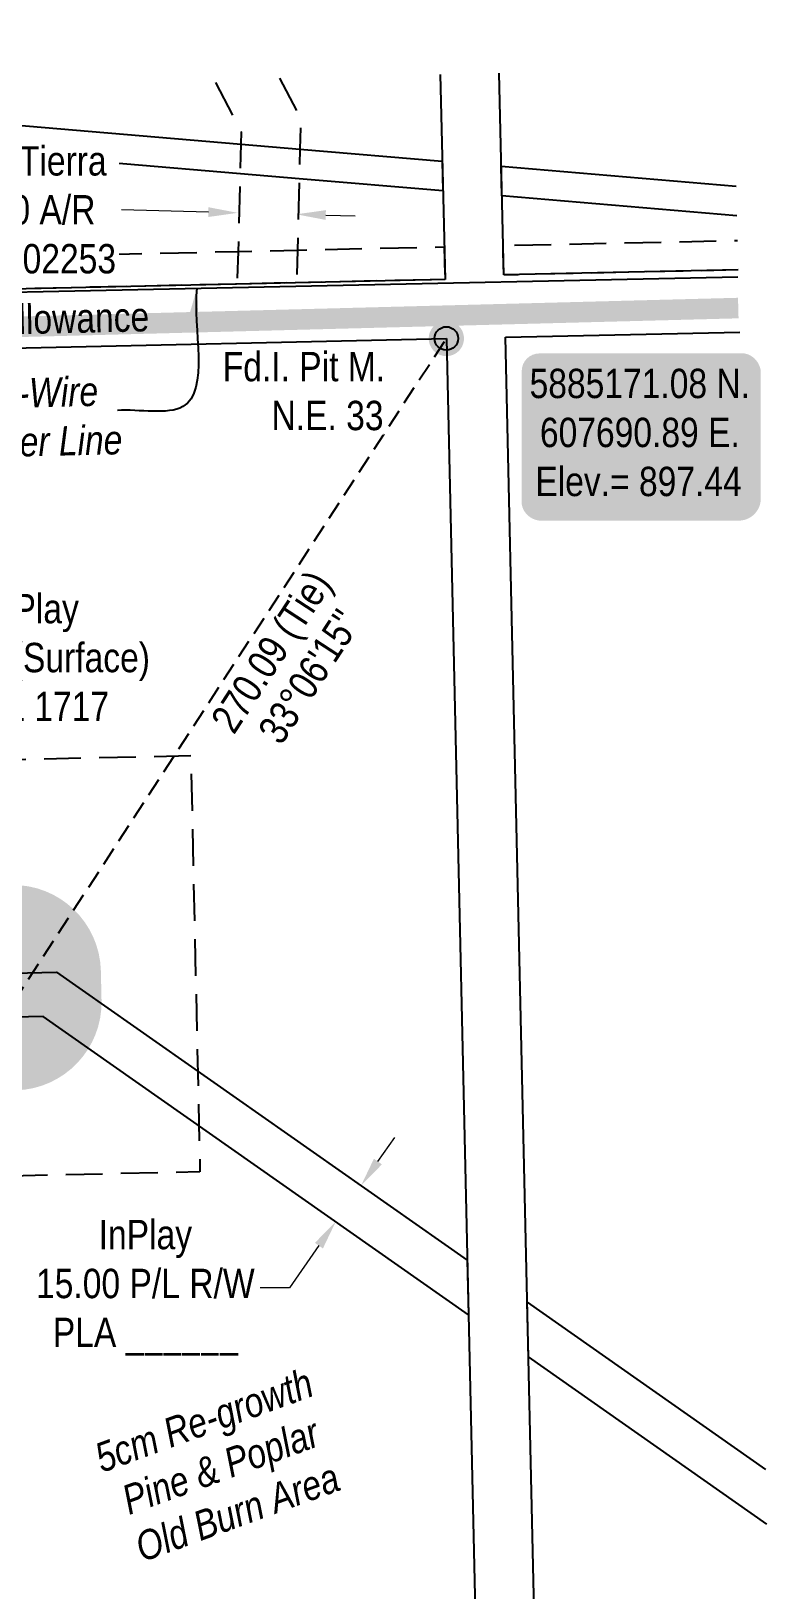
# Model space of a CAD drawing. Extents: x 603855 to 610284, y 5883755 to 5888048.
# Drawn here: x 607549 to 607800, y 5884745 to 5885276 of the extents above; entities that cross this region are included whole.
import ezdxf
from ezdxf.enums import TextEntityAlignment as Align

# ---------------------------------------------------------------- set-up
doc = ezdxf.new("R2010")
doc.units = 0
doc.header["$LTSCALE"] = 5
doc.header["$PDMODE"] = 34
doc.header["$PDSIZE"] = 0.03
for name, pattern in [('foc-ACCESSROAD', [3.75, 2.5, -1.25]), ('foc-FLOWLINE', [3.75, 2.5, -1.25]), ('foc-TIELINE', [1.875, 1.25, -0.625])]:
    doc.linetypes.add(name, pattern=pattern)
doc.layers.get('Defpoints').update_dxf_attribs({"color": 9})
for name, color, linetype in [('AS-POWER', 104, 'foc-POWER'), ('AS-ROADS', 254, 'Continuous'), ('C-RW', 13, 'Continuous'), ('C-WS', 13, 'foc-ACCESSROAD'), ('DETAIL-T', 7, 'Continuous'), ('F-EZE', 190, 'foc-FLOWLINE'), ('F-RW', 190, 'Continuous'), ('F-WS', 190, 'foc-ACCESSROAD'), ('L-BD', 7, 'Continuous'), ('L-MON', 1, 'Continuous'), ('L-MON-T', 1, 'Continuous'), ('L-ROAD-T', 7, 'Continuous'), ('L-SEC', 7, 'Continuous'), ('L-TIE', 7, 'foc-TIELINE'), ('P-BUFFER-H 30m', 51, 'Continuous'), ('T-BUSH-T', 110, 'Continuous')]:
    doc.layers.add(name, color=color, linetype=linetype)
for name, color, linetype, lineweight in [('C-RW-T', 13, 'Continuous', 9), ('C-WS-T', 13, 'Continuous', 9), ('F-AR-T', 190, 'Continuous', 9)]:
    doc.layers.add(name, color=color, linetype=linetype, lineweight=lineweight)
doc.styles.add('80', font='ARIALN.TTF', dxfattribs={"height": 10})
doc.styles.add('80CG', font='ARIALN.TTF', dxfattribs={"height": 10})
doc.styles.add('80L', font='ARIALN.TTF', dxfattribs={"height": 10})
doc.styles.add('80LS', font='ARIALNI.TTF', dxfattribs={"height": 10})
doc.styles.add('foc-LtypeFont', font='ARIALN.TTF', dxfattribs={"height": 7.35})
doc.linetypes.add('foc-POWER', pattern='A,6,-1,["P",foc-LtypeFont,S=0.2,R=0,X=-0.625,Y=-0.75],-1.24,4', length=12.24)
doc.dimstyles.new('Compass 5 000', dxfattribs={"dimscale": 5, "dimtxt": 9, "dimasz": 2, "dimexe": 0.2, "dimexo": 0.0625, "dimgap": 0.5, "dimtad": 0, "dimtih": 1, "dimtoh": 1, "dimzin": 0, "dimdsep": 46, "dimtxsty": '80CG', "dimcen": 0.1, "dimse1": 1, "dimse2": 1, "dimclrd": 256, "dimclrt": 256, "dimaunit": 1, "dimadec": 4, "dimazin": 0, "dimtfac": 0.06, "dimtofl": 0, "dimtmove": 0, "dimatfit": 1, "dimfxl": 0.2, "dimtolj": 1, "dimtzin": 0, "dimlwd": -1, "dimarcsym": 0})

# ---------------------------------------------------------------- blocks, each defined once
blk = doc.blocks.new('fdia')
at = {"color": 255, "const_width": 1}
blk.add_lwpolyline([(-0.5, 0, 1), (0.5, 0, 1)], format="xyb", close=True, dxfattribs=at)
blk = doc.blocks.new('Fdiaa')
blk.add_blockref('fdia', (0, 0))
blk = doc.blocks.new('fdib')
at = {"color": 1, "const_width": 1.6}
blk.add_lwpolyline([(-0.4, 0, 1), (0.4, 0, 1)], format="xyb", close=True, dxfattribs=at)
at = {"color": 1}
blk.add_circle((0, 0), 0.8, dxfattribs=at)
blk = doc.blocks.new('Fdibb')
blk.add_blockref('fdib', (0, 0))
blk = doc.blocks.new('fdicc')
for name in ['Fdibb', 'Fdiaa']:
    blk.add_blockref(name, (0, 0))
blk = doc.blocks.new('FDI')
blk.add_blockref('fdicc', (0, 0))
blk = doc.blocks.new('*D421')
at = {"layer": 'Defpoints', "color": 0, "transparency": 16777216}
for p in [(607619.86, 5885215.78), (607639.85, 5885215.29), (607619.81, 5885213.89)]:
    blk.add_point(p, dxfattribs=at)
at = {"layer": 'F-AR-T', "transparency": 16777216}
for p, q in [((607609.81, 5885214.13), (607580.18, 5885214.86)), ((607649.8, 5885213.15), (607659.8, 5885212.9))]:
    blk.add_line(p, q, dxfattribs=at)
for points in [[(607609.86, 5885215.8), (607609.77, 5885212.47), (607619.81, 5885213.89)], [(607649.85, 5885214.81), (607649.76, 5885211.48), (607639.81, 5885213.39)]]:
    blk.add_solid(points, dxfattribs=at)
at = {"layer": 'F-AR-T', "transparency": 16777216, "insert": (607545.89, 5885214.86), "char_height": 10, "attachment_point": 5, "style": '80CG', "bg_fill": 3, "box_fill_scale": 1.1, "bg_fill_color": 256, "bg_fill_true_color": 13158600, "bg_fill_transparency": 0}
blk.add_mtext('\\A1;Gran Tierra\\P20.00 A/R\\PMSL 002253', dxfattribs=at)
blk = doc.blocks.new('*U415')
h = blk.add_hatch(color=254)
edge = h.paths.add_edge_path()
edge.add_line((-34, -28.5), (34, -28.5))
edge.add_arc((34, -22.5), 6, 270, 360)
edge.add_line((40, -22.5), (40, 21))
edge.add_arc((34, 21), 6, 0, 90)
edge.add_line((34, 27), (-34, 27))
edge.add_arc((-34, 21), 6, 90, 180)
edge.add_line((-40, 21), (-40, -22.5))
edge.add_arc((-34, -22.5), 6, 180, 270)
at = {"color": 1, "flags": 128}
blk.add_lwpolyline([(-34, -28.5, 3, 3, 0), (34, -28.5, 3, 3, 0.414214), (40, -22.5, 3, 3, 0), (40, 21, 3, 0, 0.414214), (34, 27, 0, 0, 0), (-34, 27, 0, 0, 0.414214), (-40, 21, 0, 0, 0), (-40, -22.5, 0, 3, 0.414214)], format="xyseb", close=True, dxfattribs=at)
blk.add_lwpolyline([(-35.09, -11.39, 0, 10, 0), (0, 0, 5, 5, 0)], format="xyseb", dxfattribs=at)
at = {"color": 1, "style": '80'}
blk.add_attdef('ENTER_TEXT_001', (-35.99, -5), '', height=10, dxfattribs=at)
blk = doc.blocks.new('*D427')
at = {"layer": 'C-RW-T', "transparency": 16777216}
for p, q in [((607667.57, 5884890.68), (607673.32, 5884898.87)), ((607647.48, 5884862.03), (607637.42, 5884847.7)), ((607637.42, 5884847.7), (607627.42, 5884847.7))]:
    blk.add_line(p, q, dxfattribs=at)
for points in [[(607666.21, 5884891.64), (607668.94, 5884889.72), (607661.83, 5884882.49)], [(607646.11, 5884862.99), (607648.84, 5884861.07), (607653.22, 5884870.22)]]:
    blk.add_solid(points, dxfattribs=at)
at = {"layer": 'Defpoints', "color": 0, "transparency": 16777216}
for p in [(607642.46, 5884896.08), (607633.85, 5884883.81), (607653.22, 5884870.22)]:
    blk.add_point(p, dxfattribs=at)
at = {"layer": 'C-RW-T', "transparency": 16777216, "insert": (607588.34, 5884847.7), "char_height": 10, "attachment_point": 5, "style": '80CG'}
blk.add_mtext('\\A1;InPlay\\P15.00 P/L R/W\\PPLA ______', dxfattribs=at)

msp = doc.modelspace()

# ---------------------------------------------------------------- hatches: boundary and pattern name
at = {"layer": 'P-BUFFER-H 30m'}
h = msp.add_hatch(color=256, dxfattribs=at)
h.dxf.hatch_style = 1
edge = h.paths.add_edge_path()
edge.add_arc((606658.967, 5885119.59), 29.988, 108.32269, 181.26909)
edge.add_line((606628.986, 5885118.926), (606630.366, 5885056.649))
edge.add_line((606630.366, 5885056.649), (606606.377, 5885031.573))
edge.add_arc((606628.046, 5885010.843), 29.988, 136.26909, 181.26909)
edge.add_line((606598.065, 5885010.179), (606598.535, 5884988.979))
edge.add_arc((606628.516, 5884989.644), 29.988, 181.26909, 316.26909)
edge.add_line((606650.185, 5884968.914), (606697.419, 5885018.288))
edge.add_arc((606675.749, 5885039.018), 29.988, 316.26909, 361.26909)
edge.add_line((606705.73, 5885039.682), (606704.723, 5885085.143))
edge.add_line((606704.723, 5885085.143), (606742.412, 5885095.089))
edge.add_line((606742.412, 5885095.089), (607214.373, 5885105.515))
edge.add_line((607214.373, 5885105.515), (607222.011, 5885098.691))
edge.add_arc((607241.991, 5885121.054), 29.988, 228.22083, 246.35337)
edge.add_line((607229.962, 5885093.584), (607269.812, 5885076.135))
edge.add_line((607269.812, 5885076.135), (607292.739, 5885062.639))
edge.add_line((607292.739, 5885062.639), (607422.5, 5884966.067))
edge.add_line((607422.5, 5884966.067), (607451.857, 5884925.777))
edge.add_arc((607476.093, 5884943.437), 29.988, 216.07954, 271.26409)
edge.add_line((607476.755, 5884913.457), (607544.099, 5884914.943))
edge.add_arc((607543.437, 5884944.923), 29.988, 271.26409, 361.26409)
edge.add_line((607573.418, 5884945.585), (607573.197, 5884955.579))
edge.add_arc((607543.216, 5884954.917), 29.988, 1.26409, 91.26409)
edge.add_line((607542.555, 5884984.898), (607496.102, 5884983.873))
edge.add_line((607496.102, 5884983.873), (607475.477, 5885012.179))
edge.add_arc((607451.24, 5884994.519), 29.988, 36.07954, 53.34213)
edge.add_line((607469.144, 5885018.576), (607332.785, 5885120.059))
edge.add_arc((607314.881, 5885096.002), 29.988, 53.34213, 59.51543)
edge.add_line((607330.094, 5885121.845), (607303.251, 5885137.647))
edge.add_arc((607288.038, 5885111.804), 29.988, 59.51543, 66.35337)
edge.add_line((607300.066, 5885139.274), (607263.872, 5885155.122))
edge.add_line((607263.872, 5885155.122), (607256.753, 5885161.483))
edge.add_line((607256.753, 5885161.483), (606649.54, 5885148.057))

# ---------------------------------------------------------------- linework, layer by layer
at = {"layer": 'AS-POWER', "flags": 128}
msp.add_lwpolyline([(606228.339, 5885158.244), (606313.557, 5885160.326), (606411.592, 5885162.394), (606513.465, 5885164.788), (606596.215, 5885166.498), (606670.901, 5885167.941), (606761.828, 5885169.591), (606845.615, 5885171.287), (606962.308, 5885173.342), (607061.762, 5885175.877), (607136.47, 5885177.813), (607212.589, 5885179.764), (607305.937, 5885181.827), (607790.22, 5885192.089)], dxfattribs=at)
at = {"layer": 'AS-ROADS', "flags": 128}
msp.add_lwpolyline([(607029.051, 5885162.379, 7, 7, 0), (607045.505, 5885162.383, 7, 7, 0), (607062.014, 5885163.241, 7, 7, 0), (607087, 5885163.683, 7, 7, 0), (607117.244, 5885164.344, 7, 7, 0), (607136.074, 5885164.739, 7, 7, 0), (607167.998, 5885165.94, 7, 7, 0), (607186.922, 5885166.238, 7, 7, 0), (607208.069, 5885166.594, 7, 7, 0), (607249.981, 5885167.21, 7, 7, 0), (607279.564, 5885168.138, 7, 7, 0), (607790.348, 5885181.449, 0, 0, 0)], format="xyseb", dxfattribs=at)
at = {"layer": 'C-RW'}
msp.add_lwpolyline([(607698.455, 5884838.483), (607553.541, 5884940.147), (607543.547, 5884939.927), (607543.216, 5884954.917), (607558.126, 5884955.246), (607698.032, 5884857.096)], close=True, dxfattribs=at)
msp.add_lwpolyline([(607800.073, 5884767.194), (607718.899, 5884824.141), (607718.475, 5884842.754), (607799.647, 5884785.809)], dxfattribs=at)
at = {"layer": 'C-WS', "flags": 128}
msp.add_lwpolyline([(607434.706, 5884903.36), (607432.017, 5885025.202), (607603.827, 5885028.993), (607606.956, 5884887.164), (607496.754, 5884884.733), (607475.006, 5884904.25)], close=True, dxfattribs=at)
at = {"layer": 'F-EZE', "flags": 128}
msp.add_lwpolyline([(607619.392, 5885189.621), (607190.833, 5885180.165), (607189.435, 5885191.147), (607620.11, 5885200.752), (607640.138, 5885201.2), (607690.119, 5885202.317), (607690.449, 5885191.189), (607639.342, 5885190.061), (607619.392, 5885189.621)], close=True, dxfattribs=at)
msp.add_lwpolyline([(607619.392, 5885189.621), (607190.833, 5885180.165), (607189.435, 5885191.147), (607620.11, 5885200.752), (607640.138, 5885201.2), (607690.119, 5885202.317), (607690.449, 5885191.189), (607639.342, 5885190.061), (607619.392, 5885189.621)], close=True, dxfattribs=at)
msp.add_lwpolyline([(607790.286, 5885194.427), (607710.453, 5885192.72), (607710.223, 5885202.764), (607790.056, 5885204.467)], dxfattribs=at)
msp.add_lwpolyline([(607790.286, 5885194.427), (607710.453, 5885192.72), (607710.223, 5885202.764), (607790.056, 5885204.467)], dxfattribs=at)
at = {"layer": 'F-RW'}
for points in [[(607167.952, 5885275.781), (607621.012, 5885237.324), (607640.987, 5885235.628), (607689.45, 5885231.517), (607689.683, 5885221.362), (607640.738, 5885225.517), (607620.763, 5885227.214), (607179.678, 5885264.682)], [(607789.862, 5885212.904), (607709.836, 5885219.66), (607709.603, 5885229.812), (607789.63, 5885223.032)]]:
    msp.add_lwpolyline(points, dxfattribs=at)
at = {"layer": 'F-WS', "flags": 128}
msp.add_lwpolyline([(607634.073, 5885259.82), (607641.242, 5885245.965), (607640.987, 5885235.628), (607640.738, 5885225.517), (607640.138, 5885201.2), (607639.943, 5885190.075), (607619.715, 5885189.628), (607620.11, 5885200.752), (607620.763, 5885227.214), (607621.012, 5885237.324), (607621.111, 5885241.327), (607611.798, 5885259.326)], dxfattribs=at)
at = {"layer": 'L-SEC'}
for p, q in [((607688.775, 5885261.032), (607690.449, 5885191.189)), ((607710.453, 5885192.721), (607708.878, 5885261.477)), ((607790.286, 5885194.429), (607710.453, 5885192.721)), ((607690.449, 5885191.189), (606884.641, 5885173.408)), ((607711, 5885171.539), (607790.832, 5885173.248)), ((606885.086, 5885153.301), (607690.893, 5885171.082)), ((607690.893, 5885171.082), (607709.186, 5884366.532)), ((607729.293, 5884366.989), (607711, 5885171.539))]:
    msp.add_line(p, q, dxfattribs=at)
at = {"layer": 'L-TIE'}
msp.add_line((607543.437, 5884944.923), (607690.893, 5885171.082), dxfattribs=at)

# ---------------------------------------------------------------- block references
at = {"layer": 'DETAIL-T'}
ref = msp.add_blockref('*U415', (607756.544, 5885139.012), dxfattribs=dict(at, xscale=0.9992024190972755, yscale=0.9992024190972755, zscale=0.9992024190972755))
ref.add_attrib('ENTER_TEXT_001', '5885171.08 N.', (607719.254, 5885150.775), dxfattribs={"layer": '0', "color": 1, "height": 9.99202, "style": '80'})
ref.add_attrib('ENTER_TEXT_002', '607690.89 E.', (607722.775, 5885134.08), dxfattribs={"layer": '0', "color": 1, "height": 9.99202, "style": '80'})
ref.add_attrib('ENTER_TEXT_003', 'Elev.= 897.44', (607721.207, 5885117.386), dxfattribs={"layer": '0', "color": 1, "height": 9.99202, "style": '80'})
at = {"layer": 'L-MON', "xscale": 4.99999999999996, "yscale": 4.99999999999996, "zscale": 4.99999999999996}
msp.add_blockref('FDI', (607690.893, 5885171.082), dxfattribs=at)

# ---------------------------------------------------------------- texts
at = {"layer": 'AS-POWER', "insert": (607498.692, 5885156.486), "char_height": 9.98865, "attachment_point": 1, "rotation": 1.26909, "style": '80L'}
msp.add_mtext_dynamic_manual_height_columns('\\pi7.9868;{\\fArial Narrow|b0|i1|c0|p34;Fortis 3-Wire\\P\\pi0.59066;O/H Power Line}', width=80.61355, gutter_width=50.013, heights=[0], dxfattribs=at)
at = {"layer": 'C-WS-T', "insert": (607509.693, 5885084.047), "char_height": 9.99597, "attachment_point": 1, "style": '80L'}
msp.add_mtext_dynamic_manual_height_columns('\\A1;\\pi24.18;InPlay\\P\\pi0.67957;16-33 (Surface)\\P\\pi14.095;MSL 1717', width=78.99495, gutter_width=50, heights=[0], dxfattribs=at)
at = {"layer": 'L-BD', "style": '80L'}
for s, height, p in [('270.09 (Tie)', 9.99601, (607632.242, 5885063.74)), ("33°06'15''", 9.996, (607644.174, 5885055.96))]:
    msp.add_text(s, height=height, rotation=56.8955, dxfattribs=at).set_placement(p, align=Align.MIDDLE)
at = {"layer": 'L-ROAD-T', "style": '80L'}
msp.add_text('Government Road Allowance', height=9.99202, rotation=1.26909, dxfattribs=at).set_placement((607515.22, 5885176.905), align=Align.MIDDLE_CENTER)
at = {"layer": 'T-BUSH-T', "insert": (607606.572, 5884807.244), "char_height": 9.99202, "width": 89.39115, "attachment_point": 2, "rotation": 20, "style": '80LS'}
msp.add_mtext('5cm Re-growth Pine & Poplar\\P{\\C48;Old Burn Area}', dxfattribs=at)

# ---------------------------------------------------------------- dimensions: what is measured, and where the dimension line sits
at = {"layer": 'C-RW-T'}
dim = msp.add_linear_dim(base=(607653.22, 5884870.218), p1=(607642.463, 5884896.08), p2=(607633.852, 5884883.805), angle=234.94862, text='InPlay\\P15.00 P/L R/W\\PPLA ______', dimstyle='Compass 5 000', dxfattribs=at)
dim.commit()
dim.dimension.update_dxf_attribs({"geometry": '*D427', "text_midpoint": (607588.339, 5884847.703), "dimtype": 161})

# ---------------------------------------------------------------- next in the draw order: dimensions: what is measured, and where the dimension line sits
at = {"layer": 'F-AR-T'}
dim = msp.add_linear_dim(base=(607619.811, 5885213.886), p1=(607639.854, 5885215.289), p2=(607619.858, 5885215.782), angle=178.58622, text='Gran Tierra\\P20.00 A/R\\PMSL 002253', dimstyle='Compass 5 000', override={"dimtfill": 1}, dxfattribs=at)
dim.commit()
dim.dimension.update_dxf_attribs({"geometry": '*D421', "text_midpoint": (607545.893, 5885214.865), "dimtype": 161})

# ---------------------------------------------------------------- next in the draw order: leaders
at = {"layer": 'AS-POWER', "path_type": 1}
msp.add_leader([(607605.928, 5885188.184), (607601.141, 5885147.876), (607578.83, 5885146.578)], dimstyle='Compass 5 000', override={"dimgap": 0.5, "dimtad": 0}, dxfattribs=at)

# ---------------------------------------------------------------- next in the draw order: texts
at = {"layer": 'L-MON-T', "insert": (607613.605, 5885166.494), "char_height": 9.98626, "attachment_point": 1, "style": '80L', "bg_fill": 3, "box_fill_scale": 1.15, "bg_fill_color": 256, "bg_fill_true_color": 256, "bg_fill_transparency": 0}
msp.add_mtext_dynamic_manual_height_columns('\\pi1.1038;Fd.I. Pit M.\\P\\pi17.725;N.E. 33', width=54.48192, gutter_width=50, heights=[0], dxfattribs=at)

doc.saveas('drawing.dxf')
